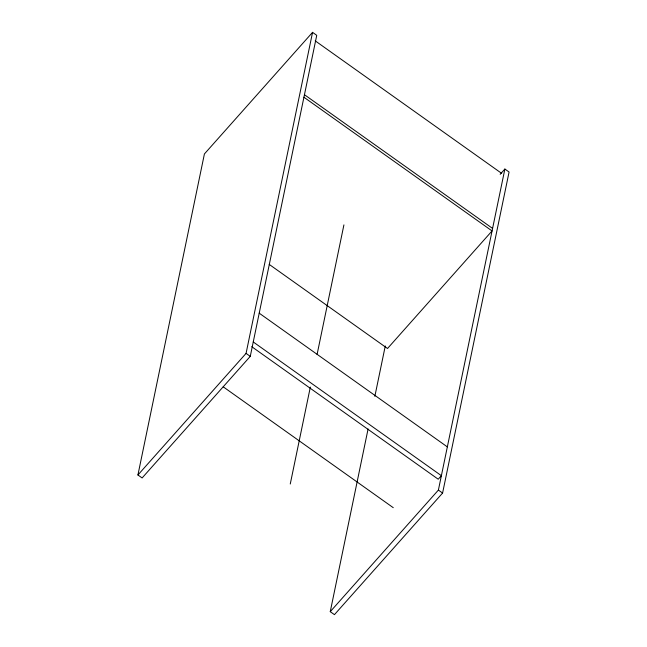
<?xml version="1.0" encoding="UTF-8"?>
<svg xmlns="http://www.w3.org/2000/svg" width="647" height="647" viewBox="0 0 647 647"><rect width="100%" height="100%" fill="white"/><g stroke="black" fill="none" stroke-linecap="round" stroke-linejoin="round"><path stroke-width="0.97" d="M137.924 474.979L204.412 153.946L312.558 32.35L316.747 35.334L250.268 356.36L142.122 477.955L137.924 474.979L246.07 353.383L312.558 32.35M290.26 484.013L310.334 387.092M317.087 354.451L343.921 224.889M500.18 174.326L504.878 169.045L509.076 172.021L442.588 493.054L334.442 614.65L330.253 611.666L368.094 428.929M374.848 396.336L385.28 345.959M330.253 611.666L438.399 490.07L504.878 169.045M315.202 40.842L501.684 173.388M304.454 94.713L492.577 228.423M303.928 97.228L492.06 230.939L387.521 348.49L269.217 264.405M259.212 313.172L447.336 446.883M253.252 341.964L441.375 475.674L438.221 479.225L251.74 346.679M246.07 353.383L250.268 356.36M438.399 490.07L442.588 493.054M223.215 386.817L393.263 507.685"/></g></svg>
